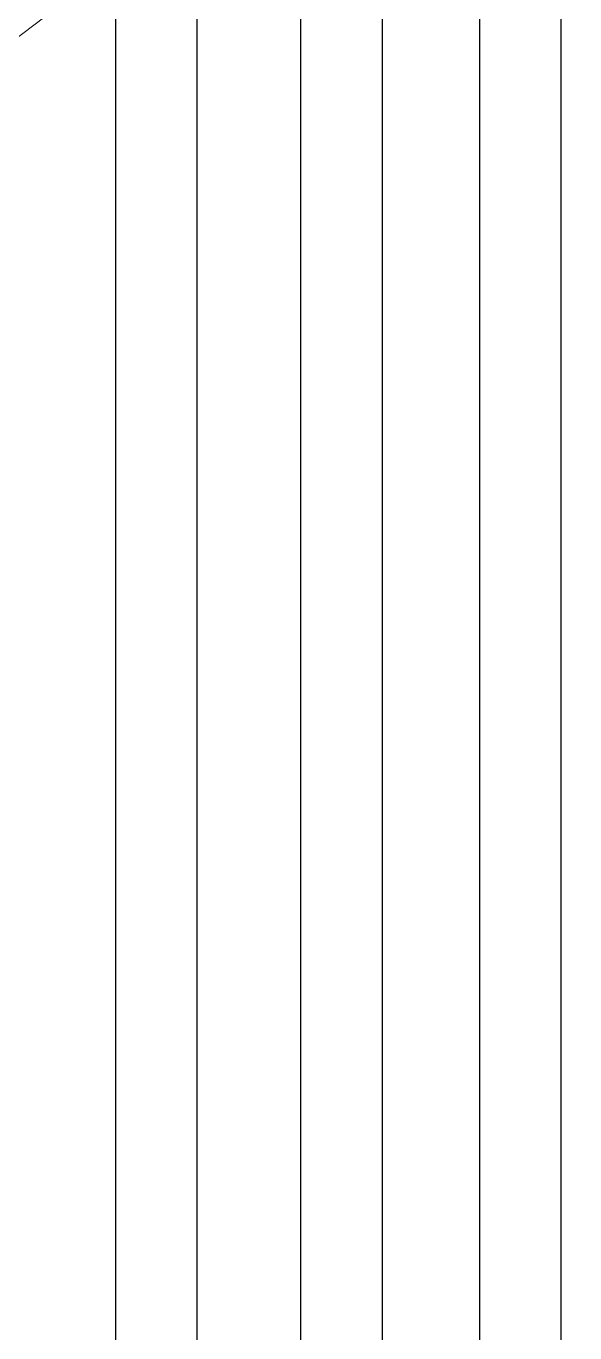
# Model space of a CAD drawing. Extents: x 0 to 248, y 0 to 175.
# Drawn here: x 92.478 to 93.508, y 133.975 to 136.426 of the extents above; entities that cross this region are included whole.
import ezdxf

# ---------------------------------------------------------------- set-up
doc = ezdxf.new("R2010")
doc.units = 0
doc.layers.add('gbr-dxf', color=7, linetype='Continuous')
doc.layers.add('備註', color=1, linetype='Continuous', lineweight=5)

msp = doc.modelspace()

# ---------------------------------------------------------------- linework, layer by layer
at = {"layer": 'gbr-dxf', "linetype": 'Continuous'}
for points in [[(91.4664, 142.4932, -0.121858), (93.2587, 139.5196, -0.022069), (93.2607, 139.5133, -0.065749), (93.4818, 137.845, -0.007767), (93.4817, 137.8431), (93.4817, 132.7818, -0.007602)], [(93.3293, 132.7837), (93.3293, 137.845, -0.007567), (93.3294, 137.8469, 0.065523), (93.1145, 139.4701), (93.1142, 139.4709, 0.122078), (91.3569, 142.3872, -0.008495)], [(91.2289, 142.2558, -0.121762), (92.9373, 139.4227, -0.017203), (92.9386, 139.4178, -0.065092), (93.1459, 137.8524, -0.030142), (93.1462, 137.8433), (93.1462, 132.1955, -0.009892)], [(92.9938, 132.1982), (92.9938, 137.8384, -0.02253), (92.9935, 137.8452, 0.065449), (92.791, 139.3798, 0.121763), (91.1195, 142.1497, -0.008691)], [(90.983, 142.0102, -0.121503), (92.603, 139.3263, -0.017805), (92.6044, 139.3212, -0.064579), (92.7979, 137.8566, -0.044012), (92.7987, 137.8433), (92.7987, 132.1821, -0.007811)], [(92.6463, 132.184), (92.6463, 137.8341, -0.03661), (92.6455, 137.8452, 0.065137), (92.4568, 139.2832, 0.121503), (90.8736, 141.9041, -0.008636)]]:
    msp.add_lwpolyline(points, format="xyb", dxfattribs=at)
at = {"layer": '備註', "linetype": 'Continuous'}
msp.add_line((98.7247, 141.1464), (87.2841, 132.4844), dxfattribs=at)

doc.saveas('drawing.dxf')
